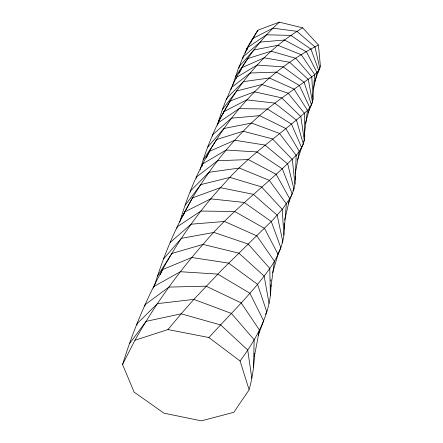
<?xml version="1.0" encoding="UTF-8"?>
<svg xmlns="http://www.w3.org/2000/svg" width="443" height="443" viewBox="0 0 443 443"><rect width="100%" height="100%" fill="white"/><g stroke="black" fill="none" stroke-linecap="round" stroke-linejoin="round"><path stroke-width="0.66" d="M190.606 192.218L190.606 190.828M254.498 353.481C254.249 365.663 252.277 378.416 249.11 389.762L240.095 361.028L208.891 337.549C229.341 314.951 251.94 293.487 269.787 268.447C279.012 255.456 285.685 239.724 284.101 223.499M270.966 284.888C271.227 313.212 256.192 338.989 240.084 361.006M238.921 68.122C242.974 54.655 250.361 42.091 257.926 30.19L279.295 22.156M295.326 179.448L296.168 155.31C301.417 149.396 305.592 141.705 304.579 133.559M163.578 258.906L181.331 238.356L213.986 232.42L248.257 244.104L269.776 268.397L270.374 295.116M226.534 99.758C237.393 70.265 255.993 43.298 279.367 22.156L302.647 27.831M144.911 306.185L145.055 304.756L168.855 287.097L206.1 286.167L241.169 302.907L259.421 329.985L254.409 356.178M312.946 96.568L314.702 74.679L318.694 70.526L320.427 66.561M170.129 242.504L191.06 224.202L224.568 221.467L256.813 235.87L274.394 261.182L270.95 286.914M212.54 136.101L212.679 134.761M304.562 133.033L307.448 110.418C311.086 106.586 313.805 101.331 312.836 95.921M307.448 110.418C280.375 134.705 249.376 154.723 225.321 182.411C177.183 233.826 143.255 297.469 122.567 364.523L134.124 392.105L163.943 413.175L201.377 420.844L233.815 412.317L249.11 389.829M196.288 178.363L196.526 176.956L217.541 160.731L248.313 159.569L276.172 174.32L289.656 198.685C293.703 192.09 295.924 183.839 295.176 175.932M242.808 58.919L243.118 56.925M295.221 173.999L299.252 151.368M176.901 228.2L177.206 226.788L200.873 211.045L234.679 211.499L264.493 228.361L278.066 254.326L272.606 272.81M230.953 89.636L231.357 87.636M313.434 89.06L316.994 72.547M253.573 367.064L254.132 339.692L231.418 313.439L193.868 299.379L221.904 269.876L272.855 219.9L282.784 208.686L289.672 198.741L284.705 220.005M153.2 288.105L153.583 286.704L180.34 271.72L217.685 274.095L249.88 293.238L263.624 320.765L258.131 335.694M217.618 124.92L218.111 122.921M305.504 123.337L309.746 107.566M217.386 125.147L217.668 124.151M200.17 169.935C216.361 112.81 250.821 58.559 302.707 27.865L318.401 44.981M217.818 123.652L221.854 110.971L226.65 98.324L243.318 81.689M232.486 85.737L238.976 66.699L253.856 50.015M245.361 53.226L246.829 48.42L257.876 30.235M247.111 49.522L247.692 47.534M179.786 222.109C200.729 148.239 249.027 80.172 318.428 45.042L320.439 66.5M154.269 286.438C171.546 228.865 200.939 174.26 243.273 131.233C264.161 108.862 289.966 92.288 314.702 74.679M202.036 166.43L202.85 163.794L226.14 150.05L256.874 151.921L282.329 168.905L292.175 193.763M251.818 378.272L247.709 350.003L220.647 324.952L181.143 313.821L193.884 299.385L157.398 303.638L137.003 323.744L137.103 325.179M297.546 160.006L301.611 147.613M236.053 78.666L236.496 77.392M314.746 81.556L318.694 70.526M183.468 215.193L184.676 211.931L210.702 198.863L244.254 202.462L271.288 221.5L280.829 247.731L277.927 253.966M269.028 303.422L264.161 276.072L238.855 253.158L203.038 244.414C230.631 211.267 265.866 185.728 296.168 155.31M288.221 203.841L292.17 193.807M223.183 113.569L223.948 111.669M308.023 112.899L311.407 104.825M122.561 364.451L134.91 340.296L167.914 329.553L208.791 337.505M160.288 274.738L162.515 269.61L191.747 257.505L228.599 263.103L257.533 284.317L266.802 311.911L265.44 314.38M250.683 43.026L252.626 38.63M206.383 158.068L209.528 151.356M300.581 149.474L303.272 143.969M239.264 73.095L241.994 67.685M317.338 73.411L319.829 68.543M180.356 220.193L192.5 197.888L220.409 187.666L253.202 194.289L277.185 215.187L282.75 241.341L281.986 242.554M292.884 190.795L293.903 188.995M218.543 121.177L230.138 101.026M311.075 104.509L312.465 102.123M203.21 159.962L216.61 139.539L243.185 131.233L272.473 138.892L292.319 159.458L294.949 184.177M303.533 141.5L304.286 140.37M235.239 76.932L247.803 58.548M185.235 205.192L200.651 184.653L229.978 177.394L261.558 186.924L282.202 209.34L283.891 235.095M222.358 109.543L236.612 91.025M209.539 151.34L234.74 140.221L264.964 145.055L287.712 163.976L293.914 188.923M207.717 147.076L223.925 128.492L251.563 123.049L279.478 133.415L296.168 155.288M190.628 190.778L209.024 172.266L239.392 168.052L269.294 180.345L286.361 203.88L284.279 228.942M212.712 134.7L231.434 118.187L259.637 115.662L285.813 128.514L299.246 151.318M243.152 56.87L260.102 42.096M231.39 87.576L250.184 73.034M218.155 122.866L239.07 108.64L267.4 109.028L291.5 124.129L301.605 147.541M247.731 47.484L266.464 34.814M236.54 77.337L257.178 65.055L283.271 66.893L304.142 82.293L311.412 104.758M223.997 111.614L246.751 99.858L274.765 103.103L296.511 120.197L303.278 143.897M252.676 38.58L272.888 28.164M242.044 67.635L264.161 57.784L289.7 62.297L308.256 79.441M230.183 100.982L254.398 91.823L281.665 97.831L300.841 116.653M236.656 90.992L261.985 84.547L288.144 93.191L304.474 113.38M243.351 81.667L269.361 77.985L294.052 89.087L307.431 110.346M134.943 340.279C154.147 306.096 177.189 273.658 202.972 244.409L171.762 253.512L157.57 276.028M250.212 73.017L276.493 72.115L299.396 85.477L309.74 107.499M247.858 58.509L271.088 51.2L295.802 58.321M253.922 49.981L277.855 45.286M260.168 42.068L284.484 40.02M167.952 329.548L181.165 313.827L146.063 321.363L129.483 343.724M266.536 34.792L290.863 35.379M277.888 45.286L301.345 54.81M272.954 28.153L296.932 31.331M284.556 40.036L306.406 51.781M290.929 35.401L310.958 49.179M296.998 31.359L314.956 46.936M295.808 58.326L311.778 76.91M301.384 54.843L314.685 74.612M306.456 51.837L316.983 72.48M311.003 49.239L318.694 70.459M314.995 46.991L319.835 68.482M308.295 79.507L312.481 102.056M300.852 116.681L304.297 140.304M246.812 48.481L247.011 49.837M311.806 76.977L312.98 99.348M270.85 279.81L270.894 280.823M304.485 113.43L304.712 136.699"/></g></svg>
